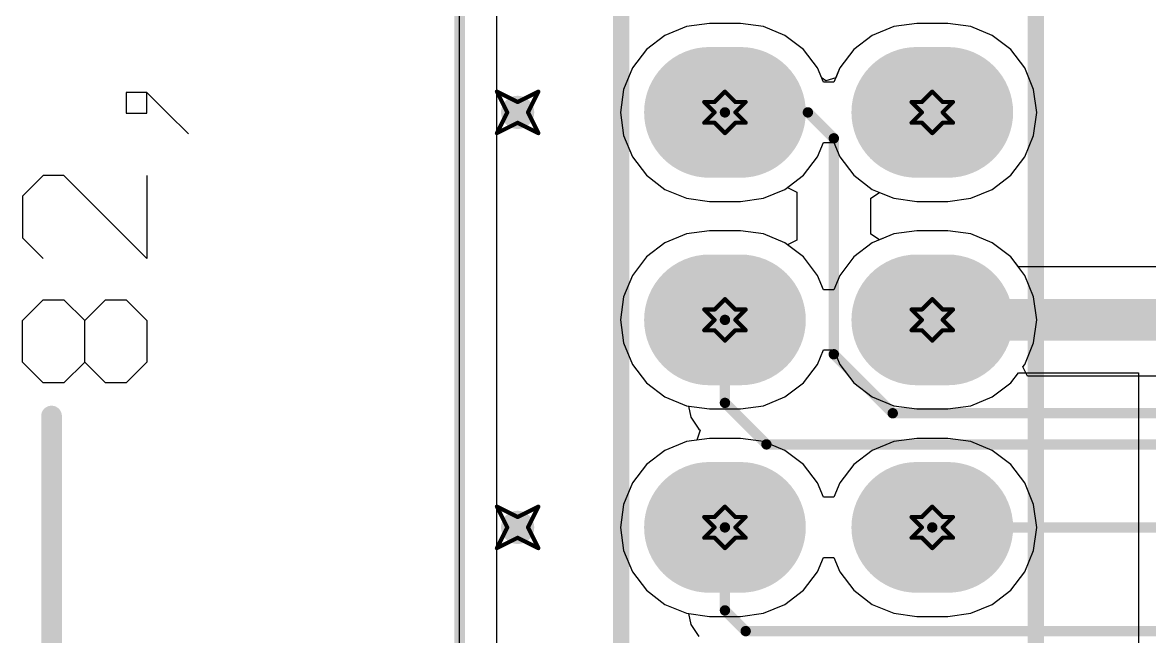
# Model space of a CAD drawing. Header units: millimetres. Extents: x 2.26 to 6.57, y 1.2 to 4.64.
# Drawn here: x 2.269 to 2.813, y 2.551 to 2.846 of the extents above; entities that cross this region are included whole.
import ezdxf

# ---------------------------------------------------------------- set-up
doc = ezdxf.new("R2010")
doc.units = ezdxf.units.MM
doc.header["$MEASUREMENT"] = 0
for name, color, linetype in [('BottomLayer', 5, 'Continuous'), ('BottomSolder', 6, 'Continuous'), ('DrillDrawing', 1, 'Continuous'), ('KeepOutLayer', 6, 'Continuous'), ('Mechanical1', 6, 'Continuous'), ('MultiLayer', 9, 'Continuous'), ('PadHoleLayer', 156, 'Continuous'), ('TopLayer', 1, 'Continuous'), ('TopOverlay', 2, 'Continuous'), ('TopSolder', 216, 'Continuous'), ('ViaHoleLayer', 16, 'Continuous')]:
    doc.layers.add(name, color=color, linetype=linetype)

# ---------------------------------------------------------------- blocks, each defined once
blk = doc.blocks.new('2_19P_56')
at = {"layer": 'BottomLayer', "const_width": 0.055}
for points in [[(0.4, 0.1075), (0.4, 0.0925)], [(0.5, 0.1075), (0.5, 0.0925)], [(0.6, 0.1075), (0.6, 0.0925)], [(0.4, 0.0075), (0.4, -0.0075)], [(0.5, 0.0075), (0.5, -0.0075)], [(0.6, 0.0075), (0.6, -0.0075)]]:
    blk.add_lwpolyline(points, dxfattribs=at)
at = {"layer": 'BottomLayer', "const_width": 0.0275}
for points in [[(0.38625, 0.1075, 1), (0.41375, 0.1075, 1)], [(0.48625, 0.1075, 1), (0.51375, 0.1075, 1)], [(0.58625, 0.1075, 1), (0.61375, 0.1075, 1)], [(0.38625, 0.0925, 1), (0.41375, 0.0925, 1)], [(0.48625, 0.0925, 1), (0.51375, 0.0925, 1)], [(0.58625, 0.0925, 1), (0.61375, 0.0925, 1)], [(0.38625, 0.0075, 1), (0.41375, 0.0075, 1)], [(0.48625, 0.0075, 1), (0.51375, 0.0075, 1)], [(0.58625, 0.0075, 1), (0.61375, 0.0075, 1)], [(0.38625, -0.0075, 1), (0.41375, -0.0075, 1)], [(0.48625, -0.0075, 1), (0.51375, -0.0075, 1)], [(0.58625, -0.0075, 1), (0.61375, -0.0075, 1)]]:
    blk.add_lwpolyline(points, format="xyb", close=True, dxfattribs=at)
at = {"layer": 'BottomSolder', "const_width": 0.063}
for points in [[(0.4, 0.1075), (0.4, 0.0925)], [(0.5, 0.1075), (0.5, 0.0925)], [(0.6, 0.1075), (0.6, 0.0925)], [(0.4, 0.0075), (0.4, -0.0075)], [(0.5, 0.0075), (0.5, -0.0075)], [(0.6, 0.0075), (0.6, -0.0075)]]:
    blk.add_lwpolyline(points, dxfattribs=at)
at = {"layer": 'BottomSolder', "const_width": 0.0315}
for points in [[(0.38425, 0.1075, 1), (0.41575, 0.1075, 1)], [(0.48425, 0.1075, 1), (0.51575, 0.1075, 1)], [(0.58425, 0.1075, 1), (0.61575, 0.1075, 1)], [(0.38425, 0.0925, 1), (0.41575, 0.0925, 1)], [(0.48425, 0.0925, 1), (0.51575, 0.0925, 1)], [(0.58425, 0.0925, 1), (0.61575, 0.0925, 1)], [(0.38425, 0.0075, 1), (0.41575, 0.0075, 1)], [(0.48425, 0.0075, 1), (0.51575, 0.0075, 1)], [(0.58425, 0.0075, 1), (0.61575, 0.0075, 1)], [(0.38425, -0.0075, 1), (0.41575, -0.0075, 1)], [(0.48425, -0.0075, 1), (0.51575, -0.0075, 1)], [(0.58425, -0.0075, 1), (0.61575, -0.0075, 1)]]:
    blk.add_lwpolyline(points, format="xyb", close=True, dxfattribs=at)
at = {"layer": 'MultiLayer', "const_width": 0.055}
for points in [[(0.4, 0.1075), (0.4, 0.0925)], [(0.5, 0.1075), (0.5, 0.0925)], [(0.6, 0.1075), (0.6, 0.0925)], [(0.4, 0.0075), (0.4, -0.0075)], [(0.5, 0.0075), (0.5, -0.0075)], [(0.6, 0.0075), (0.6, -0.0075)]]:
    blk.add_lwpolyline(points, dxfattribs=at)
at = {"layer": 'MultiLayer', "const_width": 0.0275}
for points in [[(0.38625, 0.1075, 1), (0.41375, 0.1075, 1)], [(0.48625, 0.1075, 1), (0.51375, 0.1075, 1)], [(0.58625, 0.1075, 1), (0.61375, 0.1075, 1)], [(0.38625, 0.0925, 1), (0.41375, 0.0925, 1)], [(0.48625, 0.0925, 1), (0.51375, 0.0925, 1)], [(0.58625, 0.0925, 1), (0.61375, 0.0925, 1)], [(0.38625, 0.0075, 1), (0.41375, 0.0075, 1)], [(0.48625, 0.0075, 1), (0.51375, 0.0075, 1)], [(0.58625, 0.0075, 1), (0.61375, 0.0075, 1)], [(0.38625, -0.0075, 1), (0.41375, -0.0075, 1)], [(0.48625, -0.0075, 1), (0.51375, -0.0075, 1)], [(0.58625, -0.0075, 1), (0.61375, -0.0075, 1)]]:
    blk.add_lwpolyline(points, format="xyb", close=True, dxfattribs=at)
at = {"layer": 'PadHoleLayer', "const_width": 0.02}
for points in [[(0.39, 0.1, 1), (0.41, 0.1, 1)], [(0.49, 0.1, 1), (0.51, 0.1, 1)], [(0.59, 0.1, 1), (0.61, 0.1, 1)], [(0.39, 0, 1), (0.41, 0, 1)], [(0.49, 0, 1), (0.51, 0, 1)], [(0.59, 0, 1), (0.61, 0, 1)]]:
    blk.add_lwpolyline(points, format="xyb", close=True, dxfattribs=at)
at = {"layer": 'TopLayer', "const_width": 0.055}
for points in [[(0.4, 0.1075), (0.4, 0.0925)], [(0.5, 0.1075), (0.5, 0.0925)], [(0.6, 0.1075), (0.6, 0.0925)], [(0.4, 0.0075), (0.4, -0.0075)], [(0.5, 0.0075), (0.5, -0.0075)], [(0.6, 0.0075), (0.6, -0.0075)]]:
    blk.add_lwpolyline(points, dxfattribs=at)
at = {"layer": 'TopLayer', "const_width": 0.0275}
for points in [[(0.38625, 0.1075, 1), (0.41375, 0.1075, 1)], [(0.48625, 0.1075, 1), (0.51375, 0.1075, 1)], [(0.58625, 0.1075, 1), (0.61375, 0.1075, 1)], [(0.38625, 0.0925, 1), (0.41375, 0.0925, 1)], [(0.48625, 0.0925, 1), (0.51375, 0.0925, 1)], [(0.58625, 0.0925, 1), (0.61375, 0.0925, 1)], [(0.38625, 0.0075, 1), (0.41375, 0.0075, 1)], [(0.48625, 0.0075, 1), (0.51375, 0.0075, 1)], [(0.58625, 0.0075, 1), (0.61375, 0.0075, 1)], [(0.38625, -0.0075, 1), (0.41375, -0.0075, 1)], [(0.48625, -0.0075, 1), (0.51375, -0.0075, 1)], [(0.58625, -0.0075, 1), (0.61375, -0.0075, 1)]]:
    blk.add_lwpolyline(points, format="xyb", close=True, dxfattribs=at)
at = {"layer": 'TopOverlay', "const_width": 0.00787}
for points in [[(1.85, 0.15), (-0.05, 0.15)], [(1.85, -0.05), (-0.05, -0.05)]]:
    blk.add_lwpolyline(points, dxfattribs=at)
at = {"layer": 'TopSolder', "const_width": 0.063}
for points in [[(0.4, 0.1075), (0.4, 0.0925)], [(0.5, 0.1075), (0.5, 0.0925)], [(0.6, 0.1075), (0.6, 0.0925)], [(0.4, 0.0075), (0.4, -0.0075)], [(0.5, 0.0075), (0.5, -0.0075)], [(0.6, 0.0075), (0.6, -0.0075)]]:
    blk.add_lwpolyline(points, dxfattribs=at)
at = {"layer": 'TopSolder', "const_width": 0.0315}
for points in [[(0.38425, 0.1075, 1), (0.41575, 0.1075, 1)], [(0.48425, 0.1075, 1), (0.51575, 0.1075, 1)], [(0.58425, 0.1075, 1), (0.61575, 0.1075, 1)], [(0.38425, 0.0925, 1), (0.41575, 0.0925, 1)], [(0.48425, 0.0925, 1), (0.51575, 0.0925, 1)], [(0.58425, 0.0925, 1), (0.61575, 0.0925, 1)], [(0.38425, 0.0075, 1), (0.41575, 0.0075, 1)], [(0.48425, 0.0075, 1), (0.51575, 0.0075, 1)], [(0.58425, 0.0075, 1), (0.61575, 0.0075, 1)], [(0.38425, -0.0075, 1), (0.41575, -0.0075, 1)], [(0.48425, -0.0075, 1), (0.51575, -0.0075, 1)], [(0.58425, -0.0075, 1), (0.61575, -0.0075, 1)]]:
    blk.add_lwpolyline(points, format="xyb", close=True, dxfattribs=at)

msp = doc.modelspace()

# ---------------------------------------------------------------- linework, layer by layer
at = {"layer": 'BottomLayer'}
for p, q in [((2.49816, 1.36221), (2.49816, 3.43098)), ((2.58967, 2.84456), (2.57933, 2.84027)), ((2.60077, 2.84602), (2.58967, 2.84456)), ((2.61577, 2.84602), (2.60077, 2.84602)), ((2.62686, 2.84456), (2.61577, 2.84602)), ((2.6372, 2.84027), (2.62686, 2.84456)), ((2.68967, 2.84456), (2.67933, 2.84027)), ((2.70077, 2.84602), (2.68967, 2.84456)), ((2.71577, 2.84602), (2.70077, 2.84602)), ((2.72686, 2.84456), (2.71577, 2.84602)), ((2.7372, 2.84027), (2.72686, 2.84456)), ((2.57933, 2.84027), (2.57046, 2.83346)), ((2.64608, 2.83346), (2.6372, 2.84027)), ((2.67933, 2.84027), (2.67046, 2.83346)), ((2.74608, 2.83346), (2.7372, 2.84027)), ((2.57046, 2.83346), (2.56364, 2.82458)), ((2.65289, 2.82458), (2.64608, 2.83346)), ((2.67046, 2.83346), (2.66364, 2.82458)), ((2.75289, 2.82458), (2.74608, 2.83346)), ((2.56364, 2.82458), (2.55936, 2.81424)), ((2.65493, 2.81967), (2.65289, 2.82458)), ((2.66364, 2.82458), (2.66169, 2.81987)), ((2.75717, 2.81424), (2.75289, 2.82458)), ((2.6551, 2.81963), (2.65493, 2.81967)), ((2.65691, 2.81842), (2.6551, 2.81963)), ((2.66169, 2.81987), (2.65691, 2.81842)), ((2.55936, 2.81424), (2.5579, 2.80315)), ((2.75863, 2.80315), (2.75717, 2.81424)), ((2.5579, 2.80315), (2.55936, 2.79205)), ((2.75717, 2.79205), (2.75863, 2.80315)), ((2.55936, 2.79205), (2.56364, 2.78172)), ((2.75289, 2.78172), (2.75717, 2.79205)), ((2.56364, 2.78172), (2.57046, 2.77284)), ((2.74608, 2.77284), (2.75289, 2.78172)), ((2.57046, 2.77284), (2.57933, 2.76603)), ((2.7372, 2.76603), (2.74608, 2.77284)), ((2.6372, 2.76603), (2.63844, 2.76698)), ((2.63844, 2.76698), (2.64292, 2.76477)), ((2.57933, 2.76603), (2.58967, 2.76174)), ((2.58967, 2.76174), (2.60077, 2.76028)), ((2.61577, 2.76028), (2.62686, 2.76174)), ((2.62686, 2.76174), (2.6372, 2.76603)), ((2.64292, 2.76477), (2.64292, 2.74153)), ((2.67861, 2.76183), (2.68277, 2.7646)), ((2.67861, 2.74447), (2.67861, 2.76183)), ((2.68277, 2.7646), (2.68967, 2.76174)), ((2.68967, 2.76174), (2.70077, 2.76028)), ((2.71577, 2.76028), (2.72686, 2.76174)), ((2.72686, 2.76174), (2.7372, 2.76603)), ((2.60077, 2.76028), (2.61577, 2.76028)), ((2.70077, 2.76028), (2.71577, 2.76028)), ((2.60077, 2.74602), (2.58967, 2.74456)), ((2.61577, 2.74602), (2.60077, 2.74602)), ((2.62686, 2.74456), (2.61577, 2.74602)), ((2.70077, 2.74602), (2.68967, 2.74456)), ((2.71577, 2.74602), (2.70077, 2.74602)), ((2.72686, 2.74456), (2.71577, 2.74602)), ((2.57933, 2.74027), (2.57046, 2.73346)), ((2.58967, 2.74456), (2.57933, 2.74027)), ((2.6372, 2.74027), (2.62686, 2.74456)), ((2.63844, 2.73932), (2.6372, 2.74027)), ((2.64292, 2.74153), (2.63844, 2.73932)), ((2.68277, 2.7417), (2.67861, 2.74447)), ((2.68967, 2.74456), (2.68277, 2.7417)), ((2.7372, 2.74027), (2.72686, 2.74456)), ((2.74608, 2.73346), (2.7372, 2.74027)), ((2.57046, 2.73346), (2.56364, 2.72458)), ((2.75289, 2.72458), (2.74608, 2.73346)), ((2.56364, 2.72458), (2.55936, 2.71424)), ((2.75717, 2.71424), (2.75289, 2.72458)), ((2.55936, 2.71424), (2.5579, 2.70315)), ((2.75863, 2.70315), (2.75717, 2.71424)), ((2.5579, 2.70315), (2.55936, 2.69205)), ((2.75717, 2.69205), (2.75863, 2.70315)), ((2.55936, 2.69205), (2.56364, 2.68172)), ((2.75289, 2.68172), (2.75717, 2.69205)), ((2.56364, 2.68172), (2.57046, 2.67284)), ((2.75194, 2.68048), (2.75289, 2.68172)), ((2.75415, 2.67599), (2.75194, 2.68048)), ((2.86238, 2.67599), (2.75415, 2.67599)), ((2.57046, 2.67284), (2.57933, 2.66603)), ((2.57933, 2.66603), (2.58967, 2.66174)), ((2.58967, 2.66174), (2.59073, 2.6616)), ((2.59073, 2.6616), (2.59178, 2.65632)), ((2.59178, 2.65632), (2.59565, 2.65053)), ((2.59624, 2.64994), (2.59463, 2.64521)), ((2.59565, 2.65053), (2.59624, 2.64994)), ((2.58967, 2.64456), (2.57933, 2.64027)), ((2.59463, 2.64521), (2.58967, 2.64456)), ((2.57933, 2.64027), (2.57046, 2.63346)), ((2.57046, 2.63346), (2.56364, 2.62458)), ((2.56364, 2.62458), (2.55936, 2.61424)), ((2.55936, 2.61424), (2.5579, 2.60315)), ((2.5579, 2.60315), (2.55936, 2.59205)), ((2.55936, 2.59205), (2.56364, 2.58172)), ((2.56364, 2.58172), (2.57046, 2.57284)), ((2.57046, 2.57284), (2.57933, 2.56603)), ((2.57933, 2.56603), (2.58967, 2.56174)), ((2.58967, 2.56174), (2.59073, 2.5616)), ((2.59073, 2.5616), (2.59178, 2.55632)), ((2.59178, 2.55632), (2.59565, 2.55053))]:
    msp.add_line(p, q, dxfattribs=at)
for points, const_width in [([(2.50427, 2.80315, 1), (2.51227, 2.80315, 1)], 0.008), ([(2.60702, 2.80315, 1), (2.60952, 2.80315, 1)], 0.0025), ([(2.64702, 2.80315, 1), (2.64952, 2.80315, 1)], 0.0025), ([(2.64702, 2.80315, 1), (2.64952, 2.80315, 1)], 0.0025), ([(2.65952, 2.79065, 1), (2.66202, 2.79065, 1)], 0.0025), ([(2.65952, 2.79065, 1), (2.66202, 2.79065, 1)], 0.0025), ([(2.60702, 2.70315, 1), (2.60952, 2.70315, 1)], 0.0025), ([(2.65952, 2.68658, 1), (2.66202, 2.68658, 1)], 0.0025), ([(2.65952, 2.68658, 1), (2.66202, 2.68658, 1)], 0.0025), ([(2.60702, 2.66315, 1), (2.60952, 2.66315, 1)], 0.0025), ([(2.60702, 2.66315, 1), (2.60952, 2.66315, 1)], 0.0025), ([(2.68795, 2.65815, 1), (2.69045, 2.65815, 1)], 0.0025), ([(2.68795, 2.65815, 1), (2.69045, 2.65815, 1)], 0.0025), ([(2.62702, 2.64315, 1), (2.62952, 2.64315, 1)], 0.0025), ([(2.62702, 2.64315, 1), (2.62952, 2.64315, 1)], 0.0025), ([(2.50427, 2.60315, 1), (2.51227, 2.60315, 1)], 0.008), ([(2.60702, 2.60315, 1), (2.60952, 2.60315, 1)], 0.0025), ([(2.70702, 2.60315, 1), (2.70952, 2.60315, 1)], 0.0025), ([(2.60702, 2.56315, 1), (2.60952, 2.56315, 1)], 0.0025), ([(2.60702, 2.56315, 1), (2.60952, 2.56315, 1)], 0.0025), ([(2.61702, 2.55315, 1), (2.61952, 2.55315, 1)], 0.0025), ([(2.61702, 2.55315, 1), (2.61952, 2.55315, 1)], 0.0025)]:
    msp.add_lwpolyline(points, format="xyb", close=True, dxfattribs=dict(at, const_width=const_width))
at = {"layer": 'BottomLayer', "const_width": 0.005}
for points in [[(2.60827, 2.80315), (2.64827, 2.80315)], [(2.64827, 2.80315), (2.66077, 2.79065)], [(2.66077, 2.68658), (2.66077, 2.79065)], [(2.60827, 2.66315), (2.60827, 2.70315)], [(2.66077, 2.68658), (2.6892, 2.65815)], [(2.60827, 2.66315), (2.62827, 2.64315)], [(2.6892, 2.65815), (3.61327, 2.65815)], [(2.62827, 2.64315), (3.55827, 2.64315)], [(2.60827, 2.56315), (2.60827, 2.60315)], [(2.70827, 2.60315), (2.90827, 2.60315)], [(2.60827, 2.56315), (2.61827, 2.55315)], [(2.61827, 2.55315), (3.10827, 2.55315)]]:
    msp.add_lwpolyline(points, dxfattribs=at)
at = {"layer": 'DrillDrawing'}
for p, q in [((2.32945, 2.81274), (2.31945, 2.81274)), ((2.31945, 2.81274), (2.31945, 2.80274)), ((2.33945, 2.80274), (2.32945, 2.81274)), ((2.32945, 2.80274), (2.32945, 2.81274)), ((2.32945, 2.81274), (2.33945, 2.80274)), ((2.31945, 2.80274), (2.32945, 2.80274)), ((2.33945, 2.80274), (2.34944, 2.79275)), ((2.27947, 2.77275), (2.26947, 2.76276)), ((2.28946, 2.77275), (2.27947, 2.77275)), ((2.32945, 2.73277), (2.28946, 2.77275)), ((2.32945, 2.77275), (2.32945, 2.73277)), ((2.26947, 2.76276), (2.26947, 2.74276)), ((2.26947, 2.74276), (2.27947, 2.73277)), ((2.26947, 2.70278), (2.27947, 2.71277)), ((2.27947, 2.71277), (2.28946, 2.71277)), ((2.28946, 2.71277), (2.29946, 2.70278)), ((2.29946, 2.70278), (2.30946, 2.71277)), ((2.30946, 2.71277), (2.31945, 2.71277)), ((2.31945, 2.71277), (2.32945, 2.70278)), ((2.26947, 2.68278), (2.26947, 2.70278)), ((2.29946, 2.68278), (2.29946, 2.70278)), ((2.32945, 2.70278), (2.32945, 2.68278)), ((2.27947, 2.67279), (2.26947, 2.68278)), ((2.29946, 2.68278), (2.28946, 2.67279)), ((2.30946, 2.67279), (2.29946, 2.68278)), ((2.32945, 2.68278), (2.31945, 2.67279)), ((2.28946, 2.67279), (2.27947, 2.67279)), ((2.31945, 2.67279), (2.30946, 2.67279))]:
    msp.add_line(p, q, dxfattribs=at)
for points, const_width in [([(2.49827, 2.81315), (2.50827, 2.80815)], 0.002), ([(2.49827, 2.81315), (2.50327, 2.80315)], 0.002), ([(2.50827, 2.80815), (2.51827, 2.81315)], 0.002), ([(2.51327, 2.80315), (2.51827, 2.81315)], 0.002), ([(2.60327, 2.80815), (2.60827, 2.81315)], 0.002), ([(2.60827, 2.81315), (2.61327, 2.80815)], 0.002), ([(2.70327, 2.80815), (2.70827, 2.81315)], 0.002), ([(2.70827, 2.81315), (2.71327, 2.80815)], 0.002), ([(2.59827, 2.80815), (2.60327, 2.80315)], 0.002), ([(2.59827, 2.80815), (2.60327, 2.80815)], 0.002), ([(2.61327, 2.80815), (2.61827, 2.80815)], 0.002), ([(2.61327, 2.80315), (2.61827, 2.80815)], 0.002), ([(2.69827, 2.80815), (2.70327, 2.80315)], 0.002), ([(2.69827, 2.80815), (2.70327, 2.80815)], 0.002), ([(2.71327, 2.80815), (2.71827, 2.80815)], 0.002), ([(2.71327, 2.80315), (2.71827, 2.80815)], 0.002), ([(2.49827, 2.79315), (2.50327, 2.80315)], 0.002), ([(2.51327, 2.80315), (2.51827, 2.79315)], 0.002), ([(2.59827, 2.79815), (2.60327, 2.80315)], 0.002), ([(2.61327, 2.80315), (2.61827, 2.79815)], 0.002), ([(2.69827, 2.79815), (2.70327, 2.80315)], 0.002), ([(2.71327, 2.80315), (2.71827, 2.79815)], 0.002), ([(2.49827, 2.79315), (2.50827, 2.79815)], 0.002), ([(2.50827, 2.79815), (2.51827, 2.79315)], 0.002), ([(2.59827, 2.79815), (2.60327, 2.79815)], 0.002), ([(2.60327, 2.79815), (2.60827, 2.79315)], 0.002), ([(2.60827, 2.79315), (2.61327, 2.79815)], 0.002), ([(2.61327, 2.79815), (2.61827, 2.79815)], 0.002), ([(2.69827, 2.79815), (2.70327, 2.79815)], 0.002), ([(2.70327, 2.79815), (2.70827, 2.79315)], 0.002), ([(2.70827, 2.79315), (2.71327, 2.79815)], 0.002), ([(2.71327, 2.79815), (2.71827, 2.79815)], 0.002), ([(2.60327, 2.70815), (2.60827, 2.71315)], 0.002), ([(2.60827, 2.71315), (2.61327, 2.70815)], 0.002), ([(2.70327, 2.70815), (2.70827, 2.71315)], 0.002), ([(2.70827, 2.71315), (2.71327, 2.70815)], 0.002), ([(2.59827, 2.70815), (2.60327, 2.70315)], 0.002), ([(2.59827, 2.70815), (2.60327, 2.70815)], 0.002), ([(2.61327, 2.70815), (2.61827, 2.70815)], 0.002), ([(2.61327, 2.70315), (2.61827, 2.70815)], 0.002), ([(2.69827, 2.70815), (2.70327, 2.70315)], 0.002), ([(2.69827, 2.70815), (2.70327, 2.70815)], 0.002), ([(2.71327, 2.70815), (2.71827, 2.70815)], 0.002), ([(2.71327, 2.70315), (2.71827, 2.70815)], 0.002), ([(2.59827, 2.69815), (2.60327, 2.70315)], 0.002), ([(2.61327, 2.70315), (2.61827, 2.69815)], 0.002), ([(2.69827, 2.69815), (2.70327, 2.70315)], 0.002), ([(2.71327, 2.70315), (2.71827, 2.69815)], 0.002), ([(2.59827, 2.69815), (2.60327, 2.69815)], 0.002), ([(2.60327, 2.69815), (2.60827, 2.69315)], 0.002), ([(2.60827, 2.69315), (2.61327, 2.69815)], 0.002), ([(2.61327, 2.69815), (2.61827, 2.69815)], 0.002), ([(2.69827, 2.69815), (2.70327, 2.69815)], 0.002), ([(2.70327, 2.69815), (2.70827, 2.69315)], 0.002), ([(2.70827, 2.69315), (2.71327, 2.69815)], 0.002), ([(2.71327, 2.69815), (2.71827, 2.69815)], 0.002), ([(2.28346, 1.20472), (2.28346, 2.65679)], 0.01), ([(2.49827, 2.61315), (2.50827, 2.60815)], 0.002), ([(2.49827, 2.61315), (2.50327, 2.60315)], 0.002), ([(2.50827, 2.60815), (2.51827, 2.61315)], 0.002), ([(2.51327, 2.60315), (2.51827, 2.61315)], 0.002), ([(2.59827, 2.60815), (2.60327, 2.60315)], 0.002), ([(2.59827, 2.60815), (2.60327, 2.60815)], 0.002), ([(2.60327, 2.60815), (2.60827, 2.61315)], 0.002), ([(2.60827, 2.61315), (2.61327, 2.60815)], 0.002), ([(2.61327, 2.60815), (2.61827, 2.60815)], 0.002), ([(2.61327, 2.60315), (2.61827, 2.60815)], 0.002), ([(2.69827, 2.60815), (2.70327, 2.60315)], 0.002), ([(2.69827, 2.60815), (2.70327, 2.60815)], 0.002), ([(2.70327, 2.60815), (2.70827, 2.61315)], 0.002), ([(2.70827, 2.61315), (2.71327, 2.60815)], 0.002), ([(2.71327, 2.60815), (2.71827, 2.60815)], 0.002), ([(2.71327, 2.60315), (2.71827, 2.60815)], 0.002), ([(2.49827, 2.59315), (2.50327, 2.60315)], 0.002), ([(2.51327, 2.60315), (2.51827, 2.59315)], 0.002), ([(2.59827, 2.59815), (2.60327, 2.60315)], 0.002), ([(2.61327, 2.60315), (2.61827, 2.59815)], 0.002), ([(2.69827, 2.59815), (2.70327, 2.60315)], 0.002), ([(2.71327, 2.60315), (2.71827, 2.59815)], 0.002), ([(2.49827, 2.59315), (2.50827, 2.59815)], 0.002), ([(2.50827, 2.59815), (2.51827, 2.59315)], 0.002), ([(2.59827, 2.59815), (2.60327, 2.59815)], 0.002), ([(2.60327, 2.59815), (2.60827, 2.59315)], 0.002), ([(2.60827, 2.59315), (2.61327, 2.59815)], 0.002), ([(2.61327, 2.59815), (2.61827, 2.59815)], 0.002), ([(2.69827, 2.59815), (2.70327, 2.59815)], 0.002), ([(2.70327, 2.59815), (2.70827, 2.59315)], 0.002), ([(2.70827, 2.59315), (2.71327, 2.59815)], 0.002), ([(2.71327, 2.59815), (2.71827, 2.59815)], 0.002)]:
    msp.add_lwpolyline(points, dxfattribs=dict(at, const_width=const_width))
for points, const_width in [([(2.49777, 2.81315, 1), (2.49877, 2.81315, 1)], 0.001), ([(2.49777, 2.81315, 1), (2.49877, 2.81315, 1)], 0.001), ([(2.51777, 2.81315, 1), (2.51877, 2.81315, 1)], 0.001), ([(2.51777, 2.81315, 1), (2.51877, 2.81315, 1)], 0.001), ([(2.60777, 2.81315, 1), (2.60877, 2.81315, 1)], 0.001), ([(2.60777, 2.81315, 1), (2.60877, 2.81315, 1)], 0.001), ([(2.70777, 2.81315, 1), (2.70877, 2.81315, 1)], 0.001), ([(2.70777, 2.81315, 1), (2.70877, 2.81315, 1)], 0.001), ([(2.50777, 2.80815, 1), (2.50877, 2.80815, 1)], 0.001), ([(2.50777, 2.80815, 1), (2.50877, 2.80815, 1)], 0.001), ([(2.59777, 2.80815, 1), (2.59877, 2.80815, 1)], 0.001), ([(2.59777, 2.80815, 1), (2.59877, 2.80815, 1)], 0.001), ([(2.60277, 2.80815, 1), (2.60377, 2.80815, 1)], 0.001), ([(2.60277, 2.80815, 1), (2.60377, 2.80815, 1)], 0.001), ([(2.61277, 2.80815, 1), (2.61377, 2.80815, 1)], 0.001), ([(2.61277, 2.80815, 1), (2.61377, 2.80815, 1)], 0.001), ([(2.61777, 2.80815, 1), (2.61877, 2.80815, 1)], 0.001), ([(2.61777, 2.80815, 1), (2.61877, 2.80815, 1)], 0.001), ([(2.69777, 2.80815, 1), (2.69877, 2.80815, 1)], 0.001), ([(2.69777, 2.80815, 1), (2.69877, 2.80815, 1)], 0.001), ([(2.70277, 2.80815, 1), (2.70377, 2.80815, 1)], 0.001), ([(2.70277, 2.80815, 1), (2.70377, 2.80815, 1)], 0.001), ([(2.71277, 2.80815, 1), (2.71377, 2.80815, 1)], 0.001), ([(2.71277, 2.80815, 1), (2.71377, 2.80815, 1)], 0.001), ([(2.71777, 2.80815, 1), (2.71877, 2.80815, 1)], 0.001), ([(2.71777, 2.80815, 1), (2.71877, 2.80815, 1)], 0.001), ([(2.50277, 2.80315, 1), (2.50377, 2.80315, 1)], 0.001), ([(2.50277, 2.80315, 1), (2.50377, 2.80315, 1)], 0.001), ([(2.51277, 2.80315, 1), (2.51377, 2.80315, 1)], 0.001), ([(2.51277, 2.80315, 1), (2.51377, 2.80315, 1)], 0.001), ([(2.60277, 2.80315, 1), (2.60377, 2.80315, 1)], 0.001), ([(2.60277, 2.80315, 1), (2.60377, 2.80315, 1)], 0.001), ([(2.61277, 2.80315, 1), (2.61377, 2.80315, 1)], 0.001), ([(2.61277, 2.80315, 1), (2.61377, 2.80315, 1)], 0.001), ([(2.70277, 2.80315, 1), (2.70377, 2.80315, 1)], 0.001), ([(2.70277, 2.80315, 1), (2.70377, 2.80315, 1)], 0.001), ([(2.71277, 2.80315, 1), (2.71377, 2.80315, 1)], 0.001), ([(2.71277, 2.80315, 1), (2.71377, 2.80315, 1)], 0.001), ([(2.49777, 2.79315, 1), (2.49877, 2.79315, 1)], 0.001), ([(2.49777, 2.79315, 1), (2.49877, 2.79315, 1)], 0.001), ([(2.50777, 2.79815, 1), (2.50877, 2.79815, 1)], 0.001), ([(2.50777, 2.79815, 1), (2.50877, 2.79815, 1)], 0.001), ([(2.51777, 2.79315, 1), (2.51877, 2.79315, 1)], 0.001), ([(2.51777, 2.79315, 1), (2.51877, 2.79315, 1)], 0.001), ([(2.59777, 2.79815, 1), (2.59877, 2.79815, 1)], 0.001), ([(2.59777, 2.79815, 1), (2.59877, 2.79815, 1)], 0.001), ([(2.60277, 2.79815, 1), (2.60377, 2.79815, 1)], 0.001), ([(2.60277, 2.79815, 1), (2.60377, 2.79815, 1)], 0.001), ([(2.60777, 2.79315, 1), (2.60877, 2.79315, 1)], 0.001), ([(2.60777, 2.79315, 1), (2.60877, 2.79315, 1)], 0.001), ([(2.61277, 2.79815, 1), (2.61377, 2.79815, 1)], 0.001), ([(2.61277, 2.79815, 1), (2.61377, 2.79815, 1)], 0.001), ([(2.61777, 2.79815, 1), (2.61877, 2.79815, 1)], 0.001), ([(2.61777, 2.79815, 1), (2.61877, 2.79815, 1)], 0.001), ([(2.69777, 2.79815, 1), (2.69877, 2.79815, 1)], 0.001), ([(2.69777, 2.79815, 1), (2.69877, 2.79815, 1)], 0.001), ([(2.70277, 2.79815, 1), (2.70377, 2.79815, 1)], 0.001), ([(2.70277, 2.79815, 1), (2.70377, 2.79815, 1)], 0.001), ([(2.70777, 2.79315, 1), (2.70877, 2.79315, 1)], 0.001), ([(2.70777, 2.79315, 1), (2.70877, 2.79315, 1)], 0.001), ([(2.71277, 2.79815, 1), (2.71377, 2.79815, 1)], 0.001), ([(2.71277, 2.79815, 1), (2.71377, 2.79815, 1)], 0.001), ([(2.71777, 2.79815, 1), (2.71877, 2.79815, 1)], 0.001), ([(2.71777, 2.79815, 1), (2.71877, 2.79815, 1)], 0.001), ([(2.60777, 2.71315, 1), (2.60877, 2.71315, 1)], 0.001), ([(2.60777, 2.71315, 1), (2.60877, 2.71315, 1)], 0.001), ([(2.70777, 2.71315, 1), (2.70877, 2.71315, 1)], 0.001), ([(2.70777, 2.71315, 1), (2.70877, 2.71315, 1)], 0.001), ([(2.59777, 2.70815, 1), (2.59877, 2.70815, 1)], 0.001), ([(2.59777, 2.70815, 1), (2.59877, 2.70815, 1)], 0.001), ([(2.60277, 2.70815, 1), (2.60377, 2.70815, 1)], 0.001), ([(2.60277, 2.70815, 1), (2.60377, 2.70815, 1)], 0.001), ([(2.61277, 2.70815, 1), (2.61377, 2.70815, 1)], 0.001), ([(2.61277, 2.70815, 1), (2.61377, 2.70815, 1)], 0.001), ([(2.61777, 2.70815, 1), (2.61877, 2.70815, 1)], 0.001), ([(2.61777, 2.70815, 1), (2.61877, 2.70815, 1)], 0.001), ([(2.69777, 2.70815, 1), (2.69877, 2.70815, 1)], 0.001), ([(2.69777, 2.70815, 1), (2.69877, 2.70815, 1)], 0.001), ([(2.70277, 2.70815, 1), (2.70377, 2.70815, 1)], 0.001), ([(2.70277, 2.70815, 1), (2.70377, 2.70815, 1)], 0.001), ([(2.71277, 2.70815, 1), (2.71377, 2.70815, 1)], 0.001), ([(2.71277, 2.70815, 1), (2.71377, 2.70815, 1)], 0.001), ([(2.71777, 2.70815, 1), (2.71877, 2.70815, 1)], 0.001), ([(2.71777, 2.70815, 1), (2.71877, 2.70815, 1)], 0.001), ([(2.60277, 2.70315, 1), (2.60377, 2.70315, 1)], 0.001), ([(2.60277, 2.70315, 1), (2.60377, 2.70315, 1)], 0.001), ([(2.61277, 2.70315, 1), (2.61377, 2.70315, 1)], 0.001), ([(2.61277, 2.70315, 1), (2.61377, 2.70315, 1)], 0.001), ([(2.70277, 2.70315, 1), (2.70377, 2.70315, 1)], 0.001), ([(2.70277, 2.70315, 1), (2.70377, 2.70315, 1)], 0.001), ([(2.71277, 2.70315, 1), (2.71377, 2.70315, 1)], 0.001), ([(2.71277, 2.70315, 1), (2.71377, 2.70315, 1)], 0.001), ([(2.59777, 2.69815, 1), (2.59877, 2.69815, 1)], 0.001), ([(2.59777, 2.69815, 1), (2.59877, 2.69815, 1)], 0.001), ([(2.60277, 2.69815, 1), (2.60377, 2.69815, 1)], 0.001), ([(2.60277, 2.69815, 1), (2.60377, 2.69815, 1)], 0.001), ([(2.61277, 2.69815, 1), (2.61377, 2.69815, 1)], 0.001), ([(2.61277, 2.69815, 1), (2.61377, 2.69815, 1)], 0.001), ([(2.61777, 2.69815, 1), (2.61877, 2.69815, 1)], 0.001), ([(2.61777, 2.69815, 1), (2.61877, 2.69815, 1)], 0.001), ([(2.69777, 2.69815, 1), (2.69877, 2.69815, 1)], 0.001), ([(2.69777, 2.69815, 1), (2.69877, 2.69815, 1)], 0.001), ([(2.70277, 2.69815, 1), (2.70377, 2.69815, 1)], 0.001), ([(2.70277, 2.69815, 1), (2.70377, 2.69815, 1)], 0.001), ([(2.71277, 2.69815, 1), (2.71377, 2.69815, 1)], 0.001), ([(2.71277, 2.69815, 1), (2.71377, 2.69815, 1)], 0.001), ([(2.71777, 2.69815, 1), (2.71877, 2.69815, 1)], 0.001), ([(2.71777, 2.69815, 1), (2.71877, 2.69815, 1)], 0.001), ([(2.60777, 2.69315, 1), (2.60877, 2.69315, 1)], 0.001), ([(2.60777, 2.69315, 1), (2.60877, 2.69315, 1)], 0.001), ([(2.70777, 2.69315, 1), (2.70877, 2.69315, 1)], 0.001), ([(2.70777, 2.69315, 1), (2.70877, 2.69315, 1)], 0.001), ([(2.28096, 2.65679, 1), (2.28596, 2.65679, 1)], 0.005), ([(2.49777, 2.61315, 1), (2.49877, 2.61315, 1)], 0.001), ([(2.49777, 2.61315, 1), (2.49877, 2.61315, 1)], 0.001), ([(2.50777, 2.60815, 1), (2.50877, 2.60815, 1)], 0.001), ([(2.50777, 2.60815, 1), (2.50877, 2.60815, 1)], 0.001), ([(2.51777, 2.61315, 1), (2.51877, 2.61315, 1)], 0.001), ([(2.51777, 2.61315, 1), (2.51877, 2.61315, 1)], 0.001), ([(2.59777, 2.60815, 1), (2.59877, 2.60815, 1)], 0.001), ([(2.59777, 2.60815, 1), (2.59877, 2.60815, 1)], 0.001), ([(2.60277, 2.60815, 1), (2.60377, 2.60815, 1)], 0.001), ([(2.60277, 2.60815, 1), (2.60377, 2.60815, 1)], 0.001), ([(2.60777, 2.61315, 1), (2.60877, 2.61315, 1)], 0.001), ([(2.60777, 2.61315, 1), (2.60877, 2.61315, 1)], 0.001), ([(2.61277, 2.60815, 1), (2.61377, 2.60815, 1)], 0.001), ([(2.61277, 2.60815, 1), (2.61377, 2.60815, 1)], 0.001), ([(2.61777, 2.60815, 1), (2.61877, 2.60815, 1)], 0.001), ([(2.61777, 2.60815, 1), (2.61877, 2.60815, 1)], 0.001), ([(2.69777, 2.60815, 1), (2.69877, 2.60815, 1)], 0.001), ([(2.69777, 2.60815, 1), (2.69877, 2.60815, 1)], 0.001), ([(2.70277, 2.60815, 1), (2.70377, 2.60815, 1)], 0.001), ([(2.70277, 2.60815, 1), (2.70377, 2.60815, 1)], 0.001), ([(2.70777, 2.61315, 1), (2.70877, 2.61315, 1)], 0.001), ([(2.70777, 2.61315, 1), (2.70877, 2.61315, 1)], 0.001), ([(2.71277, 2.60815, 1), (2.71377, 2.60815, 1)], 0.001), ([(2.71277, 2.60815, 1), (2.71377, 2.60815, 1)], 0.001), ([(2.71777, 2.60815, 1), (2.71877, 2.60815, 1)], 0.001), ([(2.71777, 2.60815, 1), (2.71877, 2.60815, 1)], 0.001), ([(2.50277, 2.60315, 1), (2.50377, 2.60315, 1)], 0.001), ([(2.50277, 2.60315, 1), (2.50377, 2.60315, 1)], 0.001), ([(2.51277, 2.60315, 1), (2.51377, 2.60315, 1)], 0.001), ([(2.51277, 2.60315, 1), (2.51377, 2.60315, 1)], 0.001), ([(2.60277, 2.60315, 1), (2.60377, 2.60315, 1)], 0.001), ([(2.60277, 2.60315, 1), (2.60377, 2.60315, 1)], 0.001), ([(2.61277, 2.60315, 1), (2.61377, 2.60315, 1)], 0.001), ([(2.61277, 2.60315, 1), (2.61377, 2.60315, 1)], 0.001), ([(2.70277, 2.60315, 1), (2.70377, 2.60315, 1)], 0.001), ([(2.70277, 2.60315, 1), (2.70377, 2.60315, 1)], 0.001), ([(2.71277, 2.60315, 1), (2.71377, 2.60315, 1)], 0.001), ([(2.71277, 2.60315, 1), (2.71377, 2.60315, 1)], 0.001), ([(2.50777, 2.59815, 1), (2.50877, 2.59815, 1)], 0.001), ([(2.50777, 2.59815, 1), (2.50877, 2.59815, 1)], 0.001), ([(2.59777, 2.59815, 1), (2.59877, 2.59815, 1)], 0.001), ([(2.59777, 2.59815, 1), (2.59877, 2.59815, 1)], 0.001), ([(2.60277, 2.59815, 1), (2.60377, 2.59815, 1)], 0.001), ([(2.60277, 2.59815, 1), (2.60377, 2.59815, 1)], 0.001), ([(2.61277, 2.59815, 1), (2.61377, 2.59815, 1)], 0.001), ([(2.61277, 2.59815, 1), (2.61377, 2.59815, 1)], 0.001), ([(2.61777, 2.59815, 1), (2.61877, 2.59815, 1)], 0.001), ([(2.61777, 2.59815, 1), (2.61877, 2.59815, 1)], 0.001), ([(2.69777, 2.59815, 1), (2.69877, 2.59815, 1)], 0.001), ([(2.69777, 2.59815, 1), (2.69877, 2.59815, 1)], 0.001), ([(2.70277, 2.59815, 1), (2.70377, 2.59815, 1)], 0.001), ([(2.70277, 2.59815, 1), (2.70377, 2.59815, 1)], 0.001), ([(2.71277, 2.59815, 1), (2.71377, 2.59815, 1)], 0.001), ([(2.71277, 2.59815, 1), (2.71377, 2.59815, 1)], 0.001), ([(2.71777, 2.59815, 1), (2.71877, 2.59815, 1)], 0.001), ([(2.71777, 2.59815, 1), (2.71877, 2.59815, 1)], 0.001), ([(2.49777, 2.59315, 1), (2.49877, 2.59315, 1)], 0.001), ([(2.49777, 2.59315, 1), (2.49877, 2.59315, 1)], 0.001), ([(2.51777, 2.59315, 1), (2.51877, 2.59315, 1)], 0.001), ([(2.51777, 2.59315, 1), (2.51877, 2.59315, 1)], 0.001), ([(2.60777, 2.59315, 1), (2.60877, 2.59315, 1)], 0.001), ([(2.60777, 2.59315, 1), (2.60877, 2.59315, 1)], 0.001), ([(2.70777, 2.59315, 1), (2.70877, 2.59315, 1)], 0.001), ([(2.70777, 2.59315, 1), (2.70877, 2.59315, 1)], 0.001)]:
    msp.add_lwpolyline(points, format="xyb", close=True, dxfattribs=dict(at, const_width=const_width))
at = {"layer": 'KeepOutLayer', "const_width": 0.005}
msp.add_lwpolyline([(2.48031, 1.3622), (2.48031, 3.44882)], dxfattribs=at)
at = {"layer": 'Mechanical1'}
msp.add_line((2.48031, 1.3622), (2.48031, 3.44882), dxfattribs=at)
at = {"layer": 'MultiLayer', "const_width": 0.008}
for points in [[(2.50427, 2.80315, 1), (2.51227, 2.80315, 1)], [(2.50427, 2.60315, 1), (2.51227, 2.60315, 1)]]:
    msp.add_lwpolyline(points, format="xyb", close=True, dxfattribs=at)
at = {"layer": 'TopLayer'}
for p, q in [((2.49816, 1.36221), (2.49816, 3.43098)), ((2.58967, 2.84456), (2.57933, 2.84027)), ((2.60077, 2.84602), (2.58967, 2.84456)), ((2.61577, 2.84602), (2.60077, 2.84602)), ((2.62686, 2.84456), (2.61577, 2.84602)), ((2.6372, 2.84027), (2.62686, 2.84456)), ((2.68967, 2.84456), (2.67933, 2.84027)), ((2.70077, 2.84602), (2.68967, 2.84456)), ((2.71577, 2.84602), (2.70077, 2.84602)), ((2.72686, 2.84456), (2.71577, 2.84602)), ((2.7372, 2.84027), (2.72686, 2.84456)), ((2.57933, 2.84027), (2.57046, 2.83346)), ((2.64608, 2.83346), (2.6372, 2.84027)), ((2.67933, 2.84027), (2.67046, 2.83346)), ((2.74608, 2.83346), (2.7372, 2.84027)), ((2.57046, 2.83346), (2.56364, 2.82458)), ((2.65289, 2.82458), (2.64608, 2.83346)), ((2.67046, 2.83346), (2.66364, 2.82458)), ((2.75289, 2.82458), (2.74608, 2.83346)), ((2.56364, 2.82458), (2.55936, 2.81424)), ((2.65577, 2.81764), (2.65289, 2.82458)), ((2.66364, 2.82458), (2.66077, 2.81764)), ((2.75717, 2.81424), (2.75289, 2.82458)), ((2.66077, 2.81764), (2.65577, 2.81764)), ((2.55936, 2.81424), (2.5579, 2.80315)), ((2.75863, 2.80315), (2.75717, 2.81424)), ((2.5579, 2.80315), (2.55936, 2.79205)), ((2.75717, 2.79205), (2.75863, 2.80315)), ((2.55936, 2.79205), (2.56364, 2.78172)), ((2.65289, 2.78172), (2.65577, 2.78866)), ((2.65577, 2.78866), (2.66077, 2.78866)), ((2.66077, 2.78866), (2.66364, 2.78172)), ((2.75289, 2.78172), (2.75717, 2.79205)), ((2.56364, 2.78172), (2.57046, 2.77284)), ((2.64608, 2.77284), (2.65289, 2.78172)), ((2.66364, 2.78172), (2.67046, 2.77284)), ((2.74608, 2.77284), (2.75289, 2.78172)), ((2.57046, 2.77284), (2.57933, 2.76603)), ((2.6372, 2.76603), (2.64608, 2.77284)), ((2.67046, 2.77284), (2.67933, 2.76603)), ((2.7372, 2.76603), (2.74608, 2.77284)), ((2.57933, 2.76603), (2.58967, 2.76174)), ((2.58967, 2.76174), (2.60077, 2.76028)), ((2.61577, 2.76028), (2.62686, 2.76174)), ((2.62686, 2.76174), (2.6372, 2.76603)), ((2.67933, 2.76603), (2.68967, 2.76174)), ((2.68967, 2.76174), (2.70077, 2.76028)), ((2.71577, 2.76028), (2.72686, 2.76174)), ((2.72686, 2.76174), (2.7372, 2.76603)), ((2.60077, 2.76028), (2.61577, 2.76028)), ((2.70077, 2.76028), (2.71577, 2.76028)), ((2.60077, 2.74602), (2.58967, 2.74456)), ((2.61577, 2.74602), (2.60077, 2.74602)), ((2.62686, 2.74456), (2.61577, 2.74602)), ((2.70077, 2.74602), (2.68967, 2.74456)), ((2.71577, 2.74602), (2.70077, 2.74602)), ((2.72686, 2.74456), (2.71577, 2.74602)), ((2.57933, 2.74027), (2.57046, 2.73346)), ((2.58967, 2.74456), (2.57933, 2.74027)), ((2.6372, 2.74027), (2.62686, 2.74456)), ((2.64608, 2.73346), (2.6372, 2.74027)), ((2.67933, 2.74027), (2.67046, 2.73346)), ((2.68967, 2.74456), (2.67933, 2.74027)), ((2.7372, 2.74027), (2.72686, 2.74456)), ((2.74608, 2.73346), (2.7372, 2.74027)), ((2.57046, 2.73346), (2.56364, 2.72458)), ((2.65289, 2.72458), (2.64608, 2.73346)), ((2.67046, 2.73346), (2.66364, 2.72458)), ((2.74978, 2.72864), (2.74608, 2.73346)), ((2.86676, 2.72864), (2.74978, 2.72864)), ((2.56364, 2.72458), (2.55936, 2.71424)), ((2.65577, 2.71764), (2.65289, 2.72458)), ((2.66364, 2.72458), (2.66077, 2.71764)), ((2.55936, 2.71424), (2.5579, 2.70315)), ((2.66077, 2.71764), (2.65577, 2.71764)), ((2.5579, 2.70315), (2.55936, 2.69205)), ((2.55936, 2.69205), (2.56364, 2.68172)), ((2.65289, 2.68172), (2.65577, 2.68866)), ((2.65577, 2.68866), (2.66077, 2.68866)), ((2.66077, 2.68866), (2.66364, 2.68172)), ((2.56364, 2.68172), (2.57046, 2.67284)), ((2.64608, 2.67284), (2.65289, 2.68172)), ((2.66364, 2.68172), (2.67046, 2.67284)), ((2.74608, 2.67284), (2.74978, 2.67766)), ((2.74978, 2.67766), (2.80778, 2.67766)), ((2.80778, 2.67766), (2.80778, 2.52864)), ((2.57046, 2.67284), (2.57933, 2.66603)), ((2.6372, 2.66603), (2.64608, 2.67284)), ((2.67046, 2.67284), (2.67933, 2.66603)), ((2.7372, 2.66603), (2.74608, 2.67284)), ((2.57933, 2.66603), (2.58967, 2.66174)), ((2.62686, 2.66174), (2.6372, 2.66603)), ((2.67933, 2.66603), (2.68967, 2.66174)), ((2.72686, 2.66174), (2.7372, 2.66603)), ((2.58967, 2.66174), (2.60077, 2.66028)), ((2.60077, 2.66028), (2.61577, 2.66028)), ((2.61577, 2.66028), (2.62686, 2.66174)), ((2.68967, 2.66174), (2.70077, 2.66028)), ((2.70077, 2.66028), (2.71577, 2.66028)), ((2.71577, 2.66028), (2.72686, 2.66174)), ((2.58967, 2.64456), (2.57933, 2.64027)), ((2.60077, 2.64602), (2.58967, 2.64456)), ((2.61577, 2.64602), (2.60077, 2.64602)), ((2.62686, 2.64456), (2.61577, 2.64602)), ((2.6372, 2.64027), (2.62686, 2.64456)), ((2.68967, 2.64456), (2.67933, 2.64027)), ((2.70077, 2.64602), (2.68967, 2.64456)), ((2.71577, 2.64602), (2.70077, 2.64602)), ((2.72686, 2.64456), (2.71577, 2.64602)), ((2.7372, 2.64027), (2.72686, 2.64456)), ((2.57933, 2.64027), (2.57046, 2.63346)), ((2.64608, 2.63346), (2.6372, 2.64027)), ((2.67933, 2.64027), (2.67046, 2.63346)), ((2.74608, 2.63346), (2.7372, 2.64027)), ((2.57046, 2.63346), (2.56364, 2.62458)), ((2.65289, 2.62458), (2.64608, 2.63346)), ((2.67046, 2.63346), (2.66364, 2.62458)), ((2.75289, 2.62458), (2.74608, 2.63346)), ((2.56364, 2.62458), (2.55936, 2.61424)), ((2.65577, 2.61764), (2.65289, 2.62458)), ((2.66364, 2.62458), (2.66077, 2.61764)), ((2.75717, 2.61424), (2.75289, 2.62458)), ((2.66077, 2.61764), (2.65577, 2.61764)), ((2.55936, 2.61424), (2.5579, 2.60315)), ((2.75863, 2.60315), (2.75717, 2.61424)), ((2.5579, 2.60315), (2.55936, 2.59205)), ((2.75717, 2.59205), (2.75863, 2.60315)), ((2.55936, 2.59205), (2.56364, 2.58172)), ((2.65289, 2.58172), (2.65577, 2.58866)), ((2.65577, 2.58866), (2.66077, 2.58866)), ((2.66077, 2.58866), (2.66364, 2.58172)), ((2.75289, 2.58172), (2.75717, 2.59205)), ((2.56364, 2.58172), (2.57046, 2.57284)), ((2.64608, 2.57284), (2.65289, 2.58172)), ((2.66364, 2.58172), (2.67046, 2.57284)), ((2.74608, 2.57284), (2.75289, 2.58172)), ((2.57046, 2.57284), (2.57933, 2.56603)), ((2.6372, 2.56603), (2.64608, 2.57284)), ((2.67046, 2.57284), (2.67933, 2.56603)), ((2.7372, 2.56603), (2.74608, 2.57284)), ((2.57933, 2.56603), (2.58967, 2.56174)), ((2.62686, 2.56174), (2.6372, 2.56603)), ((2.67933, 2.56603), (2.68967, 2.56174)), ((2.72686, 2.56174), (2.7372, 2.56603)), ((2.58967, 2.56174), (2.60077, 2.56028)), ((2.60077, 2.56028), (2.61577, 2.56028)), ((2.61577, 2.56028), (2.62686, 2.56174)), ((2.68967, 2.56174), (2.70077, 2.56028)), ((2.70077, 2.56028), (2.71577, 2.56028)), ((2.71577, 2.56028), (2.72686, 2.56174))]:
    msp.add_line(p, q, dxfattribs=at)
for points, const_width in [([(2.50427, 2.80315, 1), (2.51227, 2.80315, 1)], 0.008), ([(2.70327, 2.70315, 1), (2.71327, 2.70315, 1)], 0.01), ([(2.50427, 2.60315, 1), (2.51227, 2.60315, 1)], 0.008)]:
    msp.add_lwpolyline(points, format="xyb", close=True, dxfattribs=dict(at, const_width=const_width))
at = {"layer": 'TopLayer', "const_width": 0.02}
msp.add_lwpolyline([(2.70827, 2.70315), (2.83327, 2.70315)], dxfattribs=at)
at = {"layer": 'ViaHoleLayer', "const_width": 0.004}
for points in [[(2.50627, 2.80315, 1), (2.51027, 2.80315, 1)], [(2.50627, 2.60315, 1), (2.51027, 2.60315, 1)]]:
    msp.add_lwpolyline(points, format="xyb", close=True, dxfattribs=at)

# ---------------------------------------------------------------- block references
at = {"rotation": 270}
msp.add_blockref('2_19P_56', (2.60827, 3.20315), dxfattribs=at)

doc.saveas('drawing.dxf')
